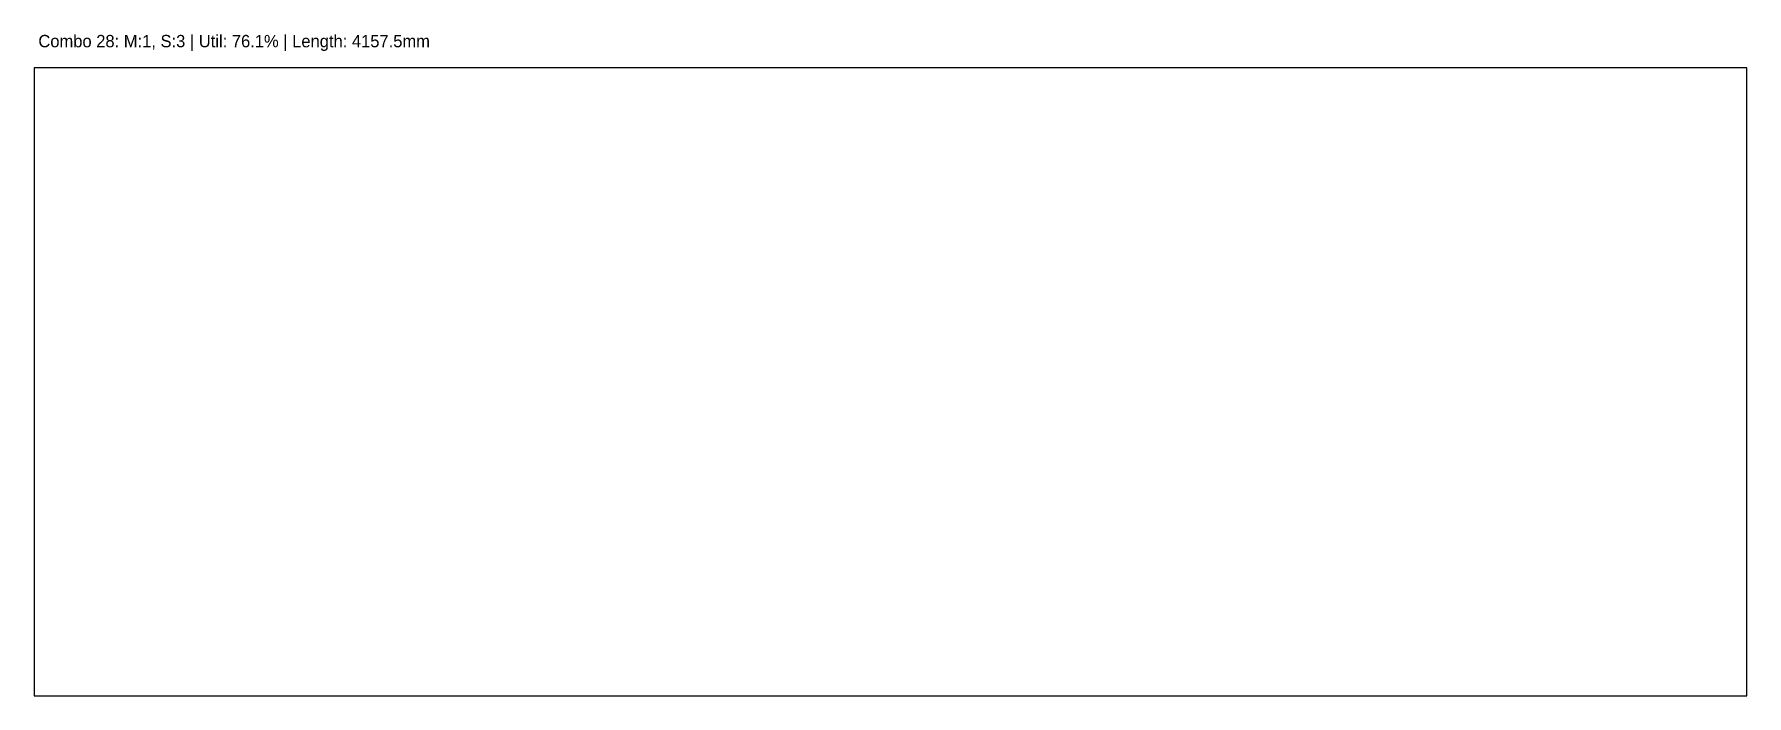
# Model space of a CAD drawing. Header units: metres. Extents: x 0 to 4157, y 0 to 1606.
import ezdxf

# ---------------------------------------------------------------- set-up
doc = ezdxf.new("R2010")
doc.units = ezdxf.units.M
doc.layers.add('CONTAINER', color=7, linetype='Continuous')
doc.layers.add('INFO', color=7, linetype='Continuous')

msp = doc.modelspace()

# ---------------------------------------------------------------- linework, layer by layer
at = {"layer": 'CONTAINER'}
msp.add_lwpolyline([(0, 0), (4157.5, 0), (4157.5, 1524), (0, 1524), (0, 0)], dxfattribs=at)

# ---------------------------------------------------------------- texts
at = {"layer": 'INFO'}
msp.add_text('Combo 28: M:1, S:3 | Util: 76.1% | Length: 4157.5mm', height=30, dxfattribs=at).set_placement((10, 1574))

doc.saveas('drawing.dxf')
